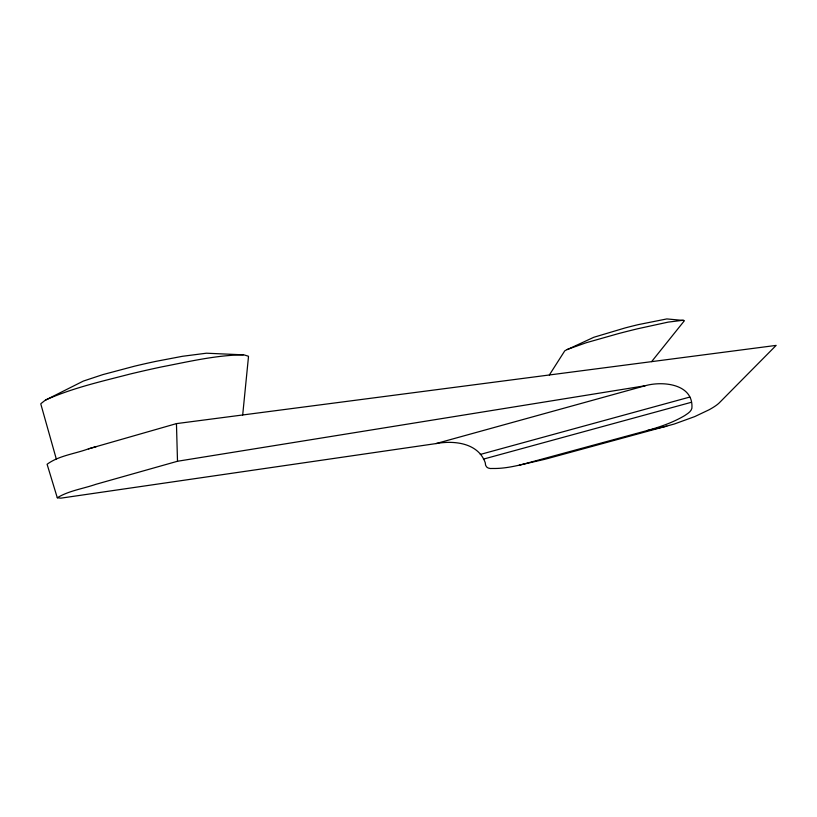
<?xml version="1.0" encoding="UTF-8"?>
<svg xmlns="http://www.w3.org/2000/svg" width="817" height="817" viewBox="0 0 817 817"><rect width="100%" height="100%" fill="white"/><g stroke="black" fill="none" stroke-linecap="round" stroke-linejoin="round"><path stroke-width="1.23" d="M242.69 414.975L248.48 356.763A10.039 2.911 -15 0 0 248.348 356.202L243.966 354.864L206.405 353.21L182.538 356.283L156.088 361.328A211.348 55.801 -14.1 0 0 134.478 366.2L102.84 374.615L83.365 381.069L45.241 400.228L40.921 403.639A10.427 2.982 -12.9 0 0 40.881 404.262L56.332 459.123M57.292 497.778C68.679 490.721 83.15 488.74 95.844 484.328L177.503 461.258L645.195 385.747C662.975 380.702 693.766 384.01 691.887 408.306C691.008 411.799 687.434 413.678 684.677 415.608C673.096 422.501 660.207 426.882 647.289 430.528L525.954 463.474A39.175 7.384 -17.4 0 1 519.326 465.139C510.635 467.11 501.761 468.662 492.825 468.478C488.331 468.927 485.227 467.559 485.237 462.667C478.108 442.773 453.956 440.271 435.972 443.59L60.856 498.156L57.292 497.778L47.1 464.27C58.65 455.661 74.868 453.854 88.399 448.87L176.452 423.615L776.15 345.397L719.46 402.669A51.41 9.447 -18.4 0 1 709.074 409.787L694.726 416.599L674.27 424.023L548.35 458.357A37.98 7.108 -17.6 0 1 541.579 460.053L519.326 465.139M549.361 374.983L564.588 351.106A4.054 0.97 -18.1 0 1 565.282 350.503L593.836 337.268L625.291 327.893A165.698 36.479 -18.1 0 1 638.302 324.625L666.846 318.926L684.258 320.54A4.014 0.94 -19.1 0 1 684.186 320.979L651.598 361.645M45.895 399.881C72.754 387.881 101.686 381.406 130.056 374.053A298.654 74.03 -14.2 0 1 161.531 366.915C188.553 361.706 215.698 355.191 243.333 354.823M567.212 349.472L586.228 342.732L618.765 333.52A236.338 49.653 -17.9 0 1 637.771 328.74L668.132 322.123L683.329 320.223M88.42 448.901L96.467 446.552M435.972 443.59L645.195 385.747M480.304 454.436L689.793 397.062M483.409 459.123L691.356 402.291M647.289 430.528L666.795 426.198M176.452 423.615L177.503 461.258"/></g></svg>
